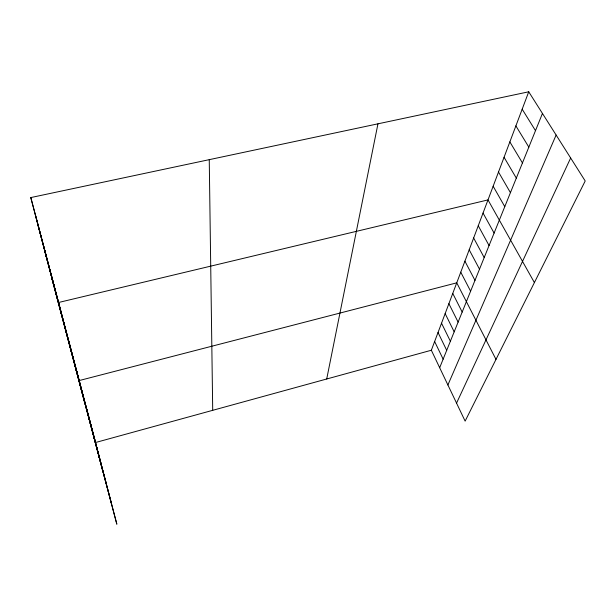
<?xml version="1.0" encoding="UTF-8"?>
<svg xmlns="http://www.w3.org/2000/svg" width="616" height="616" viewBox="0 0 616 616"><rect width="100%" height="100%" fill="white"/><g stroke="black" fill="none" stroke-linecap="round" stroke-linejoin="round"><path stroke-width="0.92" d="M326.711 378.994L377.955 123.824M528.736 91.792L585.2 180.965L465.126 421.113L431.346 350.242L528.736 91.792L30.8 197.567L116.847 524.208L86.687 409.016M439.678 367.714L542.45 113.452M447.901 384.969L556.125 135.05M456.548 403.118L570.655 157.996M431.346 350.242L95.542 442.519L30.8 197.567M79.171 380.565L456.749 282.836L495.988 359.39M522.175 109.201L535.497 130.661M515.885 125.895L528.836 147.139M509.856 141.903L522.445 162.94M504.065 157.273L516.316 178.101M498.498 172.033L510.433 192.662M493.147 186.24L504.781 206.653M534.395 282.575L487.995 199.907L58.535 302.502L84.315 401.478M483.036 213.067L494.101 233.064M478.255 225.749L489.058 245.545M473.65 237.976L484.199 257.573M469.2 249.78L479.51 269.177M464.911 261.176L474.982 280.372M460.76 272.187L470.609 291.183M452.752 293.439L462.177 312.043M448.887 303.688L458.112 322.099M445.152 313.606L454.185 331.824M441.533 323.207L450.381 341.233M438.03 332.501L446.7 350.342M434.634 341.51L443.135 359.166M37.684 224.031L100.778 462.601M44.583 250.527L105.96 482.474M51.937 278.794L111.419 503.411M76.553 370.663L102.564 470.324M68.076 338.6L79.71 382.921M51.482 275.806L61.438 313.844M43.775 246.662L54.239 286.632M35.335 214.715L46.362 256.826M209.248 159.66L212.713 410.325"/></g></svg>
